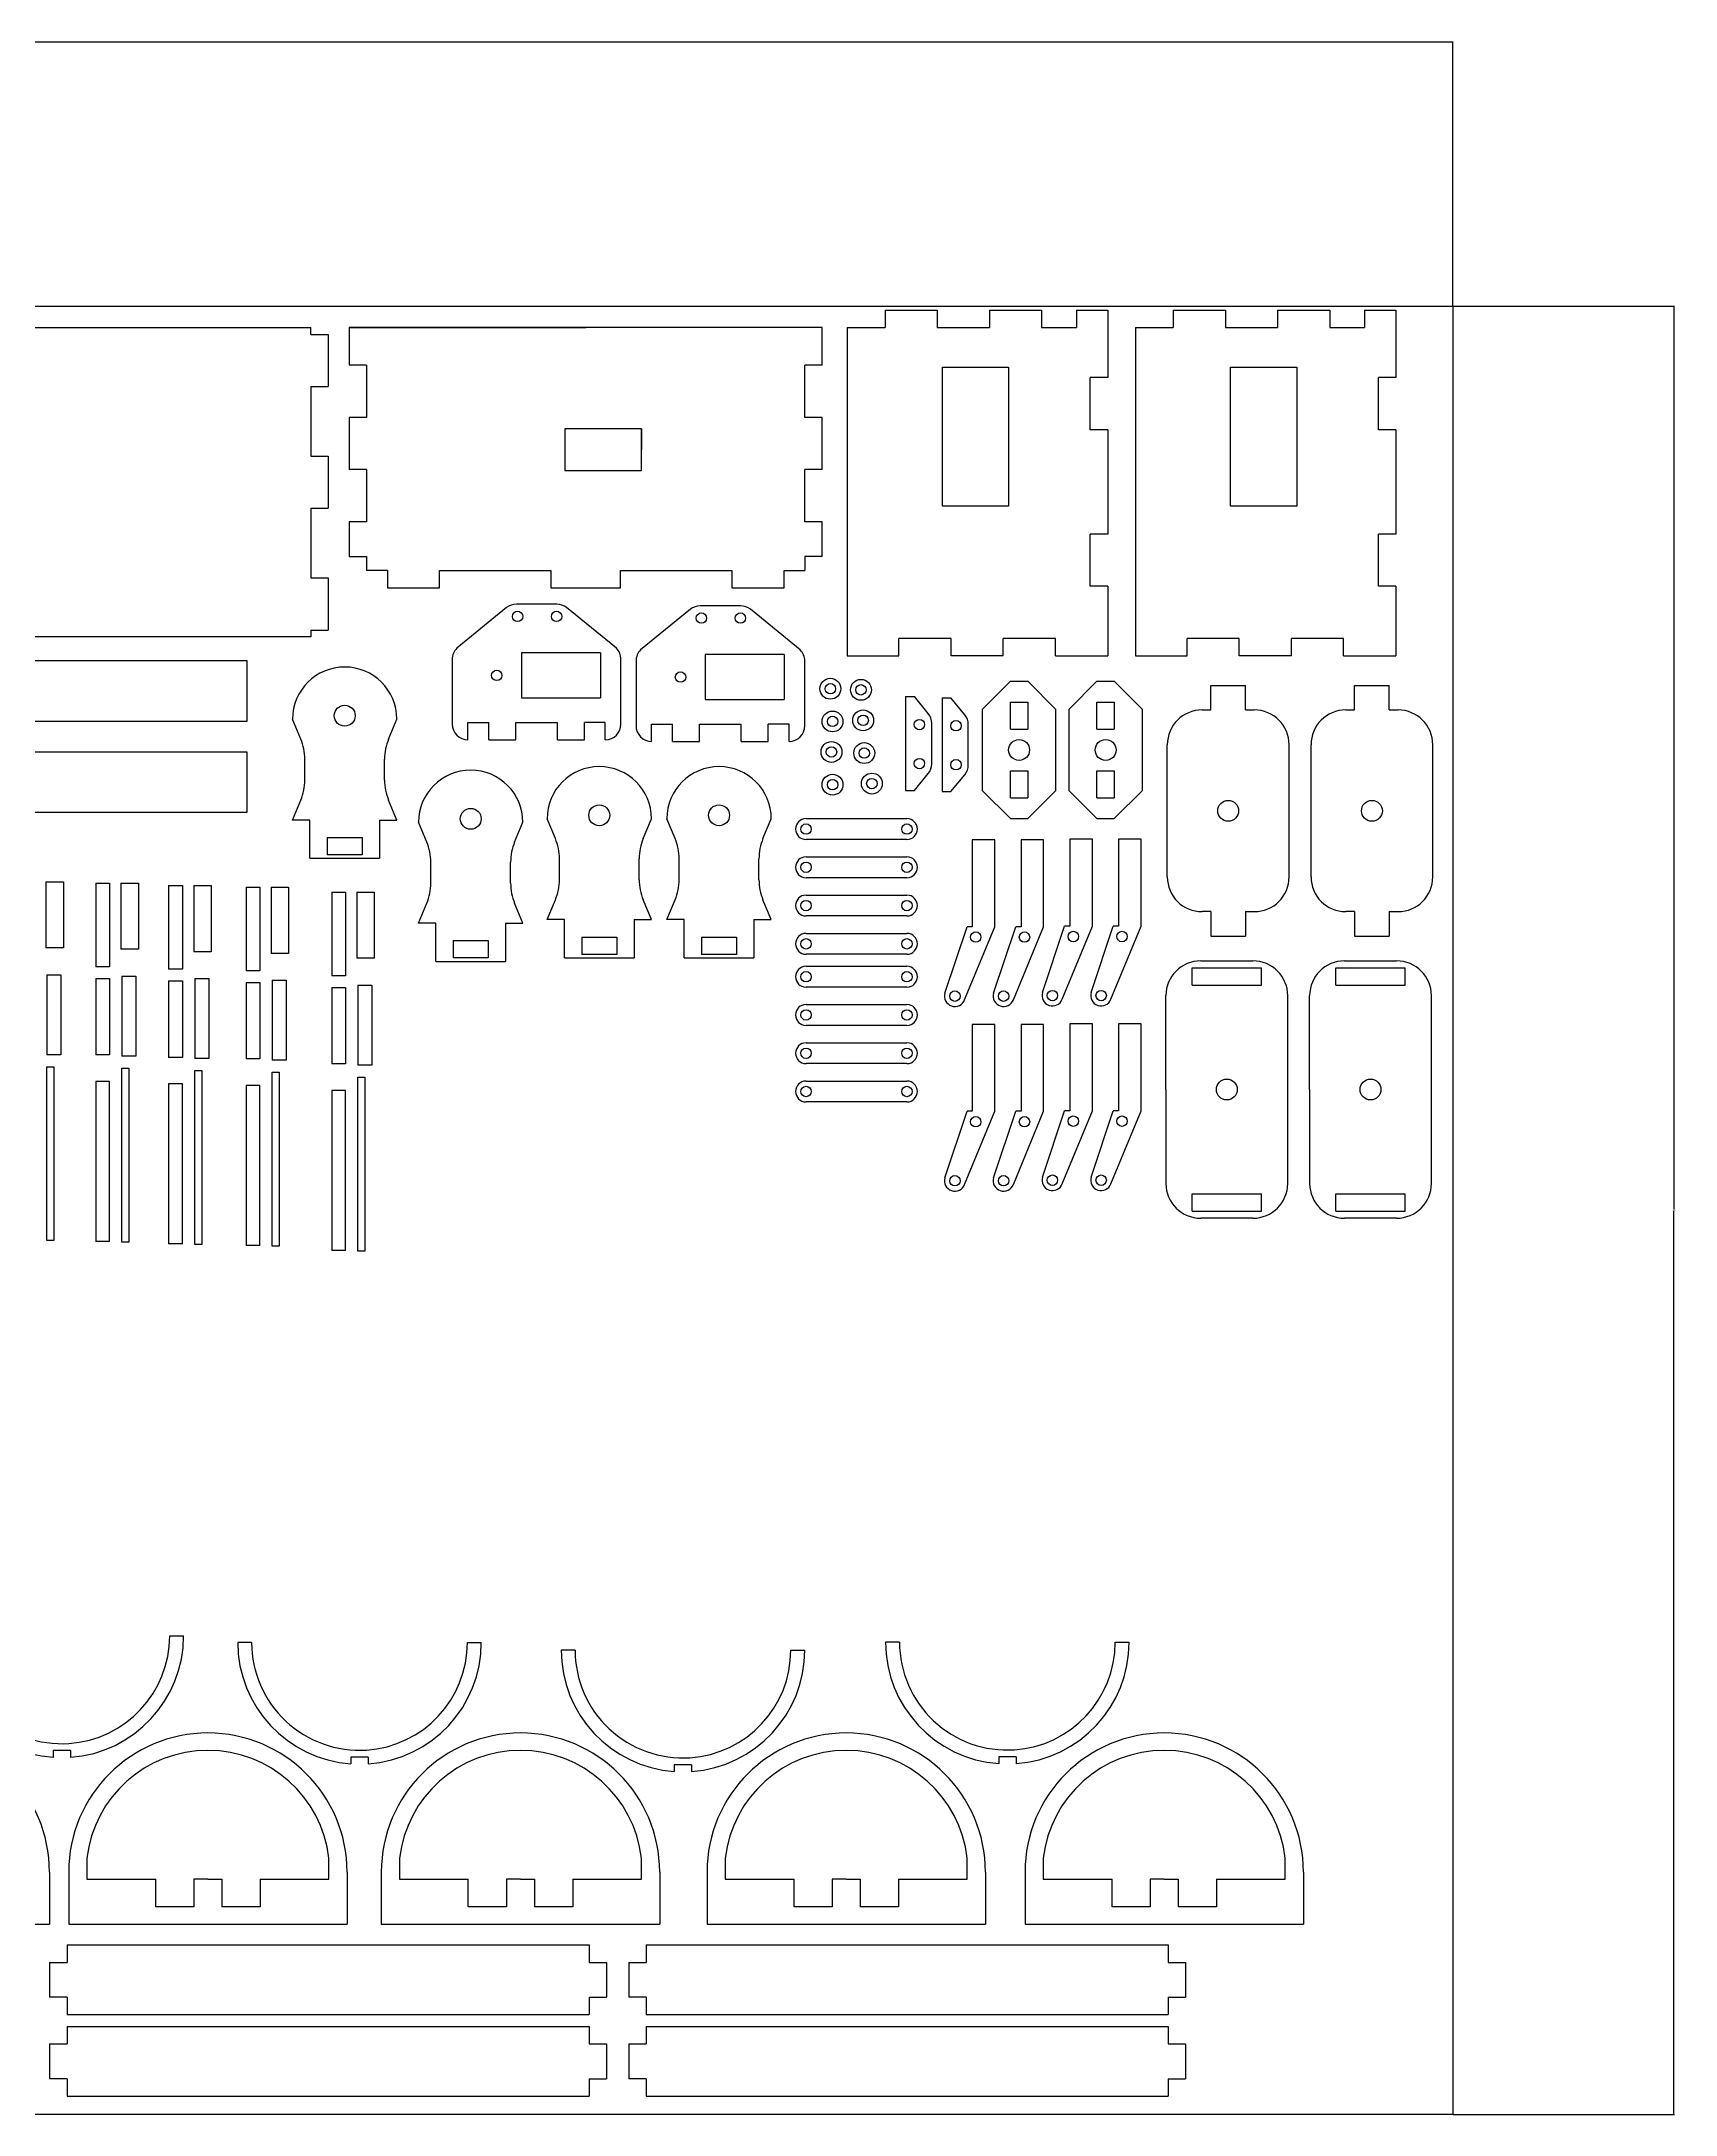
# Model space of a CAD drawing. Header units: inches. Extents: x -302 to 1360, y 174 to 1762.
# Drawn here: x 592 to 1062, y 174 to 770 of the extents above; entities that cross this region are included whole.
import ezdxf

# ---------------------------------------------------------------- set-up
doc = ezdxf.new("R2010")
doc.units = ezdxf.units.IN
doc.header["$MEASUREMENT"] = 0
doc.dimstyles.get("Standard").update_dxf_attribs({"dimtxt": 0.18, "dimasz": 0.18, "dimexe": 0.18, "dimexo": 0.0625, "dimgap": 0.09, "dimtad": 0, "dimtih": 1, "dimtoh": 1, "dimdec": 4, "dimzin": 0, "dimdsep": 46, "dimtxsty": 'Standard', "dimcen": 0.09, "dimadec": 0, "dimazin": 0, "dimtfac": 1, "dimtdec": 4, "dimtofl": 0, "dimtmove": 0, "dimatfit": 3, "dimfxl": 1, "dimtolj": 1, "dimtzin": 0, "dimarcsym": 0})

# ---------------------------------------------------------------- blocks, each defined once
blk = doc.blocks.new('*D11')
at = {"color": 0, "lineweight": -2, "transparency": 16777216}
for p, q in [((-302.08, 693.64), (-302.08, 769.65)), ((-301.9, 769.47), (347.23, 769.47)), ((997.74, 769.47), (348.61, 769.47)), ((997.92, 693.64), (997.92, 769.65))]:
    blk.add_line(p, q, dxfattribs=at)
at = {"color": 0, "transparency": 16777216}
for points in [[(-301.9, 769.5), (-301.9, 769.44), (-302.08, 769.47)], [(997.74, 769.5), (997.74, 769.44), (997.92, 769.47)]]:
    blk.add_solid(points, dxfattribs=at)
at = {"layer": 'Defpoints', "color": 0, "transparency": 16777216}
for p in [(997.92, 769.47), (-302.08, 693.58), (997.92, 693.58)]:
    blk.add_point(p, dxfattribs=at)
at = {"color": 0, "transparency": 16777216, "insert": (347.92, 769.47), "char_height": 0.18, "attachment_point": 5}
blk.add_mtext('\\A1;1300.0000', dxfattribs=at)
blk = doc.blocks.new('*D12')
at = {"color": 0, "lineweight": -2, "transparency": 16777216}
for p, q in [((997.98, 693.58), (1061.56, 693.58)), ((1061.38, 693.4), (1061.38, 433.76)), ((1061.38, 173.76), (1061.38, 433.4)), ((997.98, 173.58), (1061.56, 173.58))]:
    blk.add_line(p, q, dxfattribs=at)
at = {"color": 0, "transparency": 16777216}
for points in [[(1061.35, 693.4), (1061.41, 693.4), (1061.38, 693.58)], [(1061.35, 173.76), (1061.41, 173.76), (1061.38, 173.58)]]:
    blk.add_solid(points, dxfattribs=at)
at = {"layer": 'Defpoints', "color": 0, "transparency": 16777216}
for p in [(997.92, 693.58), (997.92, 173.58), (1061.38, 173.58)]:
    blk.add_point(p, dxfattribs=at)
at = {"color": 0, "transparency": 16777216, "insert": (1061.38, 433.58), "char_height": 0.18, "attachment_point": 5}
blk.add_mtext('\\A1;520.0000', dxfattribs=at)

msp = doc.modelspace()

# ---------------------------------------------------------------- linework, layer by layer
for p, q in [((-302.07981, 693.57608), (997.92019, 693.57608)), ((834.72004, 692.41724), (834.72004, 687.41866)), ((849.72004, 692.41724), (849.72004, 687.41866)), ((864.72004, 692.41724), (864.72004, 687.41866)), ((879.72004, 692.41724), (879.72004, 687.41866)), ((889.72004, 692.41724), (889.72004, 687.41866)), ((917.5198, 692.41724), (917.5198, 687.41866)), ((932.5198, 692.41724), (932.5198, 687.41866)), ((947.5198, 692.41724), (947.5198, 687.41866)), ((962.5198, 692.41724), (962.5198, 687.41866)), ((972.5198, 692.41724), (972.5198, 687.41866)), ((997.92019, 693.57608), (997.92019, 173.57608)), ((519.72638, 687.41866), (669.72638, 687.41866)), ((669.72638, 685.41866), (669.72638, 687.41866)), ((680.70162, 687.41866), (748.70162, 687.41866)), ((669.72638, 685.41866), (674.72638, 685.41866)), ((674.72638, 685.41866), (674.72638, 670.41866)), ((685.70162, 676.56086), (680.70162, 676.56086)), ((816.70162, 676.56086), (811.70162, 676.56086)), ((811.70162, 661.56086), (811.70162, 676.56086)), ((851.22004, 636.01724), (851.22004, 676.01724)), ((851.22004, 676.01724), (870.22004, 676.01724)), ((870.22004, 676.01724), (870.22004, 636.01724)), ((934.0198, 636.01724), (934.0198, 676.01724)), ((934.0198, 676.01724), (953.0198, 676.01724)), ((953.0198, 676.01724), (953.0198, 636.01724)), ((669.72638, 670.41866), (669.72638, 650.41866)), ((669.72638, 670.41866), (674.72638, 670.41866)), ((898.72004, 673.01724), (893.72004, 673.01724)), ((981.5198, 673.01724), (976.5198, 673.01724)), ((685.70162, 661.56086), (680.70162, 661.56086)), ((764.70162, 658.30866), (742.70162, 658.30866)), ((742.70162, 658.30866), (742.70162, 646.30866)), ((764.70162, 646.30866), (764.70162, 658.30866)), ((764.70162, 658.30866), (764.70162, 652.30866)), ((816.70162, 661.56086), (811.70162, 661.56086)), ((898.72004, 658.01724), (893.72004, 658.01724)), ((981.5198, 658.01724), (976.5198, 658.01724)), ((669.72638, 650.41866), (674.72638, 650.41866)), ((674.72638, 650.41866), (674.72638, 635.41866)), ((685.70162, 646.56086), (680.70162, 646.56086)), ((742.70162, 646.30866), (764.70162, 646.30866)), ((816.70162, 646.56086), (811.70162, 646.56086)), ((669.72638, 635.41866), (669.72638, 615.41866)), ((669.72638, 635.41866), (674.72638, 635.41866)), ((870.22004, 636.01724), (851.22004, 636.01724)), ((953.0198, 636.01724), (934.0198, 636.01724)), ((685.70162, 631.56086), (680.70162, 631.56086)), ((816.70162, 631.56086), (811.70162, 631.56086)), ((898.72004, 628.01724), (893.72004, 628.01724)), ((981.5198, 628.01724), (976.5198, 628.01724)), ((680.70162, 621.56086), (685.70162, 621.56086)), ((685.70162, 621.56086), (685.70162, 617.56086)), ((816.70162, 621.56086), (811.70162, 621.56086)), ((811.70162, 621.56086), (811.70162, 621.56086)), ((811.70162, 621.56086), (811.70162, 617.56086)), ((669.72638, 615.41866), (674.72638, 615.41866)), ((674.72638, 615.41866), (674.72638, 600.41866)), ((691.70162, 617.56086), (685.70162, 617.56086)), ((691.70162, 617.56086), (691.70162, 612.56086)), ((706.70162, 612.56086), (706.70162, 617.56086)), ((738.70162, 617.56086), (738.70162, 612.56086)), ((758.70162, 612.56086), (758.70162, 617.56086)), ((790.70162, 617.56086), (790.70162, 612.56086)), ((805.70162, 617.56086), (811.70162, 617.56086)), ((805.70162, 612.56086), (805.70162, 617.56086)), ((691.70162, 612.56086), (706.70162, 612.56086)), ((738.70162, 612.56086), (758.70162, 612.56086)), ((790.70162, 612.56086), (805.70162, 612.56086)), ((898.72004, 613.01724), (893.72004, 613.01724)), ((981.5198, 613.01724), (976.5198, 613.01724)), ((725.94931, 606.85597), (711.64524, 595.18707)), ((740.36058, 607.86905), (728.79385, 607.86905)), ((757.5092, 595.18707), (743.20512, 606.85597)), ((778.77853, 606.38046), (764.47445, 594.71156)), ((793.1898, 607.39354), (781.62307, 607.39354)), ((810.33842, 594.71156), (796.03434, 606.38046)), ((669.72638, 598.41866), (519.72638, 598.41866)), ((669.72638, 600.41866), (669.72638, 598.41866)), ((669.72638, 600.41866), (674.72638, 600.41866)), ((853.72004, 598.01724), (838.72004, 598.01724)), ((838.72004, 593.01724), (838.72004, 598.01724)), ((853.72004, 593.01724), (853.72004, 598.01724)), ((883.72004, 598.01724), (868.72004, 598.01724)), ((868.72004, 593.01724), (868.72004, 598.01724)), ((883.72004, 593.01724), (883.72004, 598.01724)), ((936.5198, 598.01724), (921.5198, 598.01724)), ((921.5198, 593.01724), (921.5198, 598.01724)), ((936.5198, 593.01724), (936.5198, 598.01724)), ((966.5198, 598.01724), (951.5198, 598.01724)), ((951.5198, 593.01724), (951.5198, 598.01724)), ((966.5198, 593.01724), (966.5198, 598.01724)), ((570.30675, 591.6344), (651.30675, 591.6344)), ((651.30675, 591.6344), (651.30675, 574.1344)), ((710.32722, 592.00509), (710.32722, 573.36905)), ((752.92722, 593.81905), (730.22722, 593.81905)), ((730.22722, 593.81905), (730.22722, 580.91905)), ((752.92722, 593.81905), (752.92722, 580.91905)), ((758.82722, 573.36905), (758.82722, 592.00509)), ((763.15644, 591.52958), (763.15644, 572.89354)), ((805.75644, 593.34354), (783.05644, 593.34354)), ((783.05644, 593.34354), (783.05644, 580.44354)), ((805.75644, 593.34354), (805.75644, 580.44354)), ((811.65644, 572.89354), (811.65644, 591.52958)), ((823.86224, 593.01724), (838.72004, 593.01724)), ((868.72004, 593.01724), (853.72004, 593.01724)), ((883.72004, 593.01724), (898.72004, 593.01724)), ((906.662, 593.01724), (921.5198, 593.01724)), ((951.5198, 593.01724), (936.5198, 593.01724)), ((966.5198, 593.01724), (981.5198, 593.01724)), ((679.44463, 589.78875), (679.44463, 589.78875)), ((862.75193, 577.68556), (870.75193, 585.68556)), ((870.75193, 585.68556), (875.75193, 585.68556)), ((883.75193, 577.68556), (875.75193, 585.68556)), ((887.61681, 577.68556), (895.61681, 585.68556)), ((895.61681, 585.68556), (900.61681, 585.68556)), ((908.61681, 577.68556), (900.61681, 585.68556)), ((928.34185, 584.44044), (938.34185, 584.44044)), ((928.34185, 577.44044), (928.34185, 584.44044)), ((938.34185, 577.44044), (938.34185, 584.44044)), ((969.64307, 584.44044), (979.64307, 584.44044)), ((969.64307, 577.44044), (969.64307, 584.44044)), ((979.64307, 577.44044), (979.64307, 584.44044)), ((730.22722, 580.91905), (752.92722, 580.91905)), ((783.05644, 580.44354), (805.75644, 580.44354)), ((840.63947, 581.2724), (840.63947, 554.2724)), ((840.63947, 581.2724), (843.15186, 581.2724)), ((847.12639, 576.4003), (843.15186, 581.2724)), ((851.1483, 580.94934), (851.1483, 553.94934)), ((851.1483, 580.94934), (853.66068, 580.94934)), ((857.63522, 576.07724), (853.66068, 580.94934)), ((870.75193, 571.93556), (870.75193, 579.68556)), ((870.75193, 579.68556), (875.75193, 579.68556)), ((875.75193, 579.68556), (875.75193, 571.93556)), ((895.61681, 571.93556), (895.61681, 579.68556)), ((895.61681, 579.68556), (900.61681, 579.68556)), ((900.61681, 579.68556), (900.61681, 571.93556)), ((651.30675, 574.1344), (570.30675, 574.1344)), ((666.82894, 569.07259), (664.44463, 574.78875)), ((692.06031, 569.07259), (694.44463, 574.78875)), ((714.82722, 573.86905), (720.82722, 573.86905)), ((714.82722, 568.86905), (714.82722, 573.86905)), ((720.82722, 568.86905), (720.82722, 573.86905)), ((728.57722, 573.86905), (740.57722, 573.86905)), ((728.57722, 568.86905), (728.57722, 573.86905)), ((740.57722, 568.86905), (740.57722, 573.86905)), ((754.32722, 573.86905), (748.32722, 573.86905)), ((748.32722, 568.86905), (748.32722, 573.86905)), ((754.32722, 568.86905), (754.32722, 573.86905)), ((767.65644, 573.39354), (773.65644, 573.39354)), ((767.65644, 568.39354), (767.65644, 573.39354)), ((773.65644, 568.39354), (773.65644, 573.39354)), ((781.40644, 573.39354), (793.40644, 573.39354)), ((781.40644, 568.39354), (781.40644, 573.39354)), ((793.40644, 568.39354), (793.40644, 573.39354)), ((807.15644, 573.39354), (801.15644, 573.39354)), ((801.15644, 568.39354), (801.15644, 573.39354)), ((807.15644, 568.39354), (807.15644, 573.39354)), ((848.13947, 561.98903), (848.13947, 573.55576)), ((858.6483, 561.66597), (858.6483, 573.2327)), ((862.75193, 554.18556), (862.75193, 577.68556)), ((883.75193, 577.68556), (883.75193, 554.18556)), ((887.61681, 554.18556), (887.61681, 577.68556)), ((908.61681, 577.68556), (908.61681, 554.18556)), ((925.84185, 577.44044), (928.34185, 577.44044)), ((938.34185, 577.44044), (940.84185, 577.44044)), ((967.14307, 577.44044), (969.64307, 577.44044)), ((979.64307, 577.44044), (982.14307, 577.44044)), ((720.82722, 568.86905), (728.57722, 568.86905)), ((740.57722, 568.86905), (748.32722, 568.86905)), ((773.65644, 568.39354), (781.40644, 568.39354)), ((793.40644, 568.39354), (801.15644, 568.39354)), ((870.75193, 571.93556), (875.75193, 571.93556)), ((895.61681, 571.93556), (900.61681, 571.93556)), ((915.84185, 548.44044), (915.84185, 567.44044)), ((950.84185, 548.44044), (950.84185, 567.44044)), ((957.14307, 548.44044), (957.14307, 567.44044)), ((992.14307, 548.44044), (992.14307, 567.44044)), ((570.30675, 565.43449), (651.30675, 565.43449)), ((651.30675, 565.43449), (651.30675, 547.93449)), ((667.985, 557.28136), (667.985, 563.29804)), ((690.90425, 557.28136), (690.90425, 563.29804)), ((752.60194, 561.14688), (752.60194, 561.14688)), ((787.03107, 561.14688), (787.03107, 561.14688)), ((715.66112, 560.14688), (715.66112, 560.14688)), ((843.15186, 554.2724), (847.12639, 559.1445)), ((853.66068, 553.94934), (857.63522, 558.82144)), ((870.75193, 552.18556), (870.75193, 559.93556)), ((870.75193, 559.93556), (875.75193, 559.93556)), ((875.75193, 559.93556), (875.75193, 552.18556)), ((895.61681, 552.18556), (895.61681, 559.93556)), ((895.61681, 559.93556), (900.61681, 559.93556)), ((900.61681, 559.93556), (900.61681, 552.18556)), ((664.44463, 545.78875), (666.82962, 551.50844)), ((694.44463, 545.78875), (692.05964, 551.50844)), ((840.63947, 554.2724), (843.15186, 554.2724)), ((851.1483, 553.94934), (853.66068, 553.94934)), ((862.75193, 554.18556), (870.75193, 546.18556)), ((870.75193, 552.18556), (875.75193, 552.18556)), ((875.75193, 546.18556), (883.75193, 554.18556)), ((887.61681, 554.18556), (895.61681, 546.18556)), ((895.61681, 552.18556), (900.61681, 552.18556)), ((900.61681, 546.18556), (908.61681, 554.18556)), ((915.84185, 529.44044), (915.84185, 548.44044)), ((950.84185, 529.44044), (950.84185, 548.44044)), ((957.14307, 529.44044), (957.14307, 548.44044)), ((992.14307, 529.44044), (992.14307, 548.44044)), ((651.30675, 547.93449), (570.30675, 547.93449)), ((669.44463, 545.78875), (664.44463, 545.78875)), ((669.44463, 534.78875), (669.44463, 545.78875)), ((689.44463, 545.78875), (689.44463, 534.78875)), ((689.44463, 545.78875), (694.44463, 545.78875)), ((703.04543, 539.43071), (700.66112, 545.14688)), ((728.2768, 539.43071), (730.66112, 545.14688)), ((739.98625, 540.43071), (737.60194, 546.14688)), ((765.21763, 540.43071), (767.60194, 546.14688)), ((774.41538, 540.43071), (772.03107, 546.14688)), ((799.64675, 540.43071), (802.03107, 546.14688)), ((812.01757, 546.19452), (841.01757, 546.19452)), ((870.75193, 546.18556), (875.75193, 546.18556)), ((895.61681, 546.18556), (900.61681, 546.18556)), ((674.43983, 540.78875), (684.44463, 540.78875)), ((674.43983, 540.78875), (674.43983, 535.78875)), ((684.44463, 540.78875), (684.44463, 535.78875)), ((841.01757, 540.19452), (812.01757, 540.19452)), ((866.30034, 540.12706), (859.80034, 540.12706)), ((859.80034, 540.12706), (859.80034, 515.12706)), ((866.30034, 515.12706), (866.30034, 540.12706)), ((880.30034, 540.12706), (873.80034, 540.12706)), ((873.80034, 540.12706), (873.80034, 515.12706)), ((880.30034, 515.12706), (880.30034, 540.12706)), ((894.33044, 540.28817), (887.83044, 540.28817)), ((887.83044, 540.28817), (887.83044, 515.28817)), ((894.33044, 515.28817), (894.33044, 540.28817)), ((908.33044, 540.28817), (901.83044, 540.28817)), ((901.83044, 540.28817), (901.83044, 515.28817)), ((908.33044, 515.28817), (908.33044, 540.28817)), ((669.44463, 534.78875), (689.44463, 534.78875)), ((684.44463, 535.78875), (674.43983, 535.78875)), ((704.20149, 527.63949), (704.20149, 533.65616)), ((727.12074, 527.63949), (727.12074, 533.65616)), ((741.14232, 528.63949), (741.14232, 534.65616)), ((764.06156, 528.63949), (764.06156, 534.65616)), ((775.57144, 528.63949), (775.57144, 534.65616)), ((798.49069, 528.63949), (798.49069, 534.65616)), ((812.01757, 535.19452), (841.01757, 535.19452)), ((593.58582, 528.03969), (593.58582, 509.03969)), ((593.58582, 528.03969), (598.58582, 528.03969)), ((598.58582, 528.03969), (598.58582, 509.03969)), ((607.88938, 527.61741), (611.88938, 527.61741)), ((607.88938, 527.61741), (607.88938, 503.61741)), ((611.88938, 527.61741), (611.88938, 503.61741)), ((615.14112, 527.61741), (615.14112, 508.61741)), ((615.14112, 527.61741), (620.14112, 527.61741)), ((620.14112, 527.61741), (620.14112, 508.61741)), ((628.83607, 526.92489), (632.83607, 526.92489)), ((628.83607, 526.92489), (628.83607, 502.92489)), ((632.83607, 526.92489), (632.83607, 502.92489)), ((636.08781, 526.92489), (636.08781, 507.92489)), ((636.08781, 526.92489), (641.08781, 526.92489)), ((641.08781, 526.92489), (641.08781, 507.92489)), ((651.08453, 526.45194), (655.08453, 526.45194)), ((651.08453, 526.45194), (651.08453, 502.45194)), ((655.08453, 526.45194), (655.08453, 502.45194)), ((658.33627, 526.45194), (658.33627, 507.45194)), ((658.33627, 526.45194), (663.33627, 526.45194)), ((663.33627, 526.45194), (663.33627, 507.45194)), ((675.69984, 525.03309), (679.69984, 525.03309)), ((675.69984, 525.03309), (675.69984, 501.03309)), ((679.69984, 525.03309), (679.69984, 501.03309)), ((682.95159, 525.03309), (682.95159, 506.03309)), ((682.95159, 525.03309), (687.95159, 525.03309)), ((687.95159, 525.03309), (687.95159, 506.03309)), ((841.01757, 529.19452), (812.01757, 529.19452)), ((700.66112, 516.14688), (703.04611, 521.86656)), ((730.66112, 516.14688), (728.27612, 521.86656)), ((737.60194, 517.14688), (739.98693, 522.86656)), ((767.60194, 517.14688), (765.21695, 522.86656)), ((772.03107, 517.14688), (774.41606, 522.86656)), ((802.03107, 517.14688), (799.64608, 522.86656)), ((812.01757, 524.19452), (841.01757, 524.19452)), ((928.34185, 519.44044), (925.84185, 519.44044)), ((928.34185, 519.44044), (928.34185, 512.44044)), ((938.34185, 519.44044), (940.84185, 519.44044)), ((938.34185, 519.44044), (938.34185, 512.44044)), ((969.64307, 519.44044), (967.14307, 519.44044)), ((969.64307, 519.44044), (969.64307, 512.44044)), ((979.64307, 519.44044), (982.14307, 519.44044)), ((979.64307, 519.44044), (979.64307, 512.44044)), ((705.66112, 516.14688), (700.66112, 516.14688)), ((705.66112, 505.14688), (705.66112, 516.14688)), ((725.66112, 516.14688), (725.66112, 505.14688)), ((725.66112, 516.14688), (730.66112, 516.14688)), ((742.60194, 517.14688), (737.60194, 517.14688)), ((742.60194, 506.14688), (742.60194, 517.14688)), ((762.60194, 517.14688), (762.60194, 506.14688)), ((762.60194, 517.14688), (767.60194, 517.14688)), ((777.03107, 517.14688), (772.03107, 517.14688)), ((777.03107, 506.14688), (777.03107, 517.14688)), ((797.03107, 517.14688), (797.03107, 506.14688)), ((797.03107, 517.14688), (802.03107, 517.14688)), ((841.01757, 518.19452), (812.01757, 518.19452)), ((812.01757, 513.19452), (841.01757, 513.19452)), ((851.93183, 496.03548), (858.30034, 515.12706)), ((857.60669, 494.09667), (866.30034, 515.12706)), ((859.80034, 515.12706), (858.30034, 515.12706)), ((865.93183, 496.03548), (872.30034, 515.12706)), ((871.60669, 494.09667), (880.30034, 515.12706)), ((873.80034, 515.12706), (872.30034, 515.12706)), ((879.96193, 496.1966), (886.33044, 515.28817)), ((885.63678, 494.25778), (894.33044, 515.28817)), ((887.83044, 515.28817), (886.33044, 515.28817)), ((893.96193, 496.1966), (900.33044, 515.28817)), ((899.63678, 494.25778), (908.33044, 515.28817)), ((901.83044, 515.28817), (900.33044, 515.28817)), ((598.58582, 509.03969), (593.58582, 509.03969)), ((620.14112, 508.61741), (615.14112, 508.61741)), ((641.08781, 507.92489), (636.08781, 507.92489)), ((663.33627, 507.45194), (658.33627, 507.45194)), ((710.65632, 511.14688), (720.66112, 511.14688)), ((710.65632, 511.14688), (710.65632, 506.14688)), ((720.66112, 511.14688), (720.66112, 506.14688)), ((747.59714, 512.14688), (757.60194, 512.14688)), ((747.59714, 512.14688), (747.59714, 507.14688)), ((757.60194, 507.14688), (747.59714, 507.14688)), ((757.60194, 512.14688), (757.60194, 507.14688)), ((782.02627, 512.14688), (792.03107, 512.14688)), ((782.02627, 512.14688), (782.02627, 507.14688)), ((792.03107, 507.14688), (782.02627, 507.14688)), ((792.03107, 512.14688), (792.03107, 507.14688)), ((841.01757, 507.19452), (812.01757, 507.19452)), ((928.34185, 512.44044), (938.34185, 512.44044)), ((969.64307, 512.44044), (979.64307, 512.44044)), ((593.86285, 501.31215), (597.86285, 501.31215)), ((593.86285, 501.31215), (593.86285, 478.31215)), ((597.86285, 501.31215), (597.86285, 478.31215)), ((611.88938, 503.61741), (607.88938, 503.61741)), ((615.41815, 500.88988), (619.41815, 500.88988)), ((615.41815, 500.88988), (615.41815, 477.88988)), ((619.41815, 500.88988), (619.41815, 477.88988)), ((632.83607, 502.92489), (628.83607, 502.92489)), ((655.08453, 502.45194), (651.08453, 502.45194)), ((679.69984, 501.03309), (675.69984, 501.03309)), ((687.95159, 506.03309), (682.95159, 506.03309)), ((705.66112, 505.14688), (725.66112, 505.14688)), ((720.66112, 506.14688), (710.65632, 506.14688)), ((742.60194, 506.14688), (762.60194, 506.14688)), ((777.03107, 506.14688), (797.03107, 506.14688)), ((812.01757, 503.73726), (841.01757, 503.73726)), ((922.94536, 503.29531, -0.01751), (942.94536, 503.29531, -0.01751)), ((922.94536, 498.29531, -0.01751), (922.94536, 503.29531, -0.01751)), ((925.44536, 505.29531, -0.01751), (940.44536, 505.29531, -0.01751)), ((942.94536, 498.29531, -0.01751), (942.94536, 503.29531, -0.01751)), ((964.24658, 503.29531, -0.01751), (984.24658, 503.29531, -0.01751)), ((964.24658, 498.29531, -0.01751), (964.24658, 503.29531, -0.01751)), ((966.74658, 505.29531, -0.01751), (981.74658, 505.29531, -0.01751)), ((984.24658, 498.29531, -0.01751), (984.24658, 503.29531, -0.01751)), ((607.88938, 500.24664), (611.88938, 500.24664)), ((607.88938, 500.24664), (607.88938, 478.24664)), ((611.88938, 500.24664), (611.88938, 478.24664)), ((628.83607, 499.55412), (632.83607, 499.55412)), ((628.83607, 499.55412), (628.83607, 477.55412)), ((632.83607, 499.55412), (632.83607, 477.55412)), ((636.36484, 500.19735), (640.36484, 500.19735)), ((636.36484, 500.19735), (636.36484, 477.19735)), ((640.36484, 500.19735), (640.36484, 477.19735)), ((651.08453, 499.08117), (655.08453, 499.08117)), ((651.08453, 499.08117), (651.08453, 477.08117)), ((655.08453, 499.08117), (655.08453, 477.08117)), ((658.6133, 499.7244), (662.6133, 499.7244)), ((658.6133, 499.7244), (658.6133, 476.7244)), ((662.6133, 499.7244), (662.6133, 476.7244)), ((675.69984, 497.66233), (679.69984, 497.66233)), ((675.69984, 497.66233), (675.69984, 475.66233)), ((679.69984, 497.66233), (679.69984, 475.66233)), ((683.22862, 498.30556), (687.22862, 498.30556)), ((683.22862, 498.30556), (683.22862, 475.30556)), ((687.22862, 498.30556), (687.22862, 475.30556)), ((841.01757, 497.73726), (812.01757, 497.73726)), ((915.44536, 468.29531, -0.01751), (915.44536, 495.29531, -0.01751)), ((922.94536, 498.29531, -0.01751), (942.94536, 498.29531, -0.01751)), ((950.44536, 468.29531, -0.01751), (950.44536, 495.29531, -0.01751)), ((956.74658, 468.29531, -0.01751), (956.74658, 495.29531, -0.01751)), ((964.24658, 498.29531, -0.01751), (984.24658, 498.29531, -0.01751)), ((991.74658, 468.29531, -0.01751), (991.74658, 495.29531, -0.01751)), ((812.01757, 492.73726), (841.01757, 492.73726)), ((841.01757, 486.73726), (812.01757, 486.73726)), ((866.30034, 487.03691), (859.80034, 487.03691)), ((859.80034, 487.03691), (859.80034, 462.03691)), ((866.30034, 462.03691), (866.30034, 487.03691)), ((880.30034, 487.03691), (873.80034, 487.03691)), ((873.80034, 487.03691), (873.80034, 462.03691)), ((880.30034, 462.03691), (880.30034, 487.03691)), ((894.33044, 487.19803), (887.83044, 487.19803)), ((887.83044, 487.19803), (887.83044, 462.19803)), ((894.33044, 462.19803), (894.33044, 487.19803)), ((908.33044, 487.19803), (901.83044, 487.19803)), ((901.83044, 487.19803), (901.83044, 462.19803)), ((908.33044, 462.19803), (908.33044, 487.19803)), ((597.86285, 478.31215), (593.86285, 478.31215)), ((611.88938, 478.24664), (607.88938, 478.24664)), ((619.41815, 477.88988), (615.41815, 477.88988)), ((632.83607, 477.55412), (628.83607, 477.55412)), ((640.36484, 477.19735), (636.36484, 477.19735)), ((655.08453, 477.08117), (651.08453, 477.08117)), ((812.01757, 481.73726), (841.01757, 481.73726)), ((593.86285, 424.84364), (593.86285, 474.84364)), ((593.86285, 474.84364), (595.86285, 474.84364)), ((595.86285, 474.84364), (595.86285, 424.84364)), ((615.41815, 424.42136), (615.41815, 474.42136)), ((615.41815, 474.42136), (617.41815, 474.42136)), ((617.41815, 474.42136), (617.41815, 424.42136)), ((636.36484, 423.72884), (636.36484, 473.72884)), ((636.36484, 473.72884), (638.36484, 473.72884)), ((638.36484, 473.72884), (638.36484, 423.72884)), ((662.6133, 476.7244), (658.6133, 476.7244)), ((658.6133, 423.25589), (658.6133, 473.25589)), ((658.6133, 473.25589), (660.6133, 473.25589)), ((660.6133, 473.25589), (660.6133, 423.25589)), ((679.69984, 475.66233), (675.69984, 475.66233)), ((687.22862, 475.30556), (683.22862, 475.30556)), ((683.22862, 421.83705), (683.22862, 471.83705)), ((683.22862, 471.83705), (685.22862, 471.83705)), ((685.22862, 471.83705), (685.22862, 421.83705)), ((841.01757, 475.73726), (812.01757, 475.73726)), ((607.88938, 470.58434), (607.88938, 424.58434)), ((611.88938, 470.58434), (607.88938, 470.58434)), ((611.88938, 424.58434), (611.88938, 470.58434)), ((628.83607, 469.89182), (628.83607, 423.89182)), ((632.83607, 469.89182), (628.83607, 469.89182)), ((632.83607, 423.89182), (632.83607, 469.89182)), ((651.08453, 469.41887), (651.08453, 423.41887)), ((655.08453, 469.41887), (651.08453, 469.41887)), ((655.08453, 423.41887), (655.08453, 469.41887)), ((675.69984, 468.00003), (675.69984, 422.00003)), ((679.69984, 468.00003), (675.69984, 468.00003)), ((679.69984, 422.00003), (679.69984, 468.00003)), ((812.01757, 470.73726), (841.01757, 470.73726)), ((915.44536, 468.29531, -0.01751), (915.44536, 441.29531, -0.01751)), ((950.44536, 441.29531, -0.01751), (950.44536, 468.29531, -0.01751)), ((956.74658, 468.29531, -0.01751), (956.74658, 441.29531, -0.01751)), ((991.74658, 441.29531, -0.01751), (991.74658, 468.29531, -0.01751)), ((841.01757, 464.73726), (812.01757, 464.73726)), ((851.93183, 442.94534), (858.30034, 462.03691)), ((857.60669, 441.00652), (866.30034, 462.03691)), ((859.80034, 462.03691), (858.30034, 462.03691)), ((865.93183, 442.94534), (872.30034, 462.03691)), ((871.60669, 441.00652), (880.30034, 462.03691)), ((873.80034, 462.03691), (872.30034, 462.03691)), ((879.96193, 443.10645), (886.33044, 462.19803)), ((885.63678, 441.16764), (894.33044, 462.19803)), ((887.83044, 462.19803), (886.33044, 462.19803)), ((893.96193, 443.10645), (900.33044, 462.19803)), ((899.63678, 441.16764), (908.33044, 462.19803)), ((901.83044, 462.19803), (900.33044, 462.19803)), ((922.94536, 438.29531, -0.01751), (942.94536, 438.29531, -0.01751)), ((922.94536, 433.29531, -0.01751), (922.94536, 438.29531, -0.01751)), ((942.94536, 433.29531, -0.01751), (942.94536, 438.29531, -0.01751)), ((964.24658, 438.29531, -0.01751), (984.24658, 438.29531, -0.01751)), ((964.24658, 433.29531, -0.01751), (964.24658, 438.29531, -0.01751)), ((984.24658, 433.29531, -0.01751), (984.24658, 438.29531, -0.01751)), ((922.94536, 433.29531, -0.01751), (942.94536, 433.29531, -0.01751)), ((940.44536, 431.29531, -0.01751), (925.44536, 431.29531, -0.01751)), ((964.24658, 433.29531, -0.01751), (984.24658, 433.29531, -0.01751)), ((981.74658, 431.29531, -0.01751), (966.74658, 431.29531, -0.01751)), ((595.86285, 424.84364), (593.86285, 424.84364)), ((611.88938, 424.58434), (607.88938, 424.58434)), ((617.41815, 424.42136), (615.41815, 424.42136)), ((632.83607, 423.89182), (628.83607, 423.89182)), ((638.36484, 423.72884), (636.36484, 423.72884)), ((655.08453, 423.41887), (651.08453, 423.41887)), ((660.6133, 423.25589), (658.6133, 423.25589)), ((679.69984, 422.00003), (675.69984, 422.00003)), ((685.22862, 421.83705), (683.22862, 421.83705)), ((629.14915, 311.20947), (633.14915, 311.20947)), ((652.70176, 309.3198), (648.70176, 309.3198)), ((714.70176, 309.3198), (718.70176, 309.3198)), ((745.64599, 307.10883), (741.64599, 307.10883)), ((807.64599, 307.10883), (811.64599, 307.10883)), ((838.88527, 309.3935), (834.88527, 309.3935)), ((900.88527, 309.3935), (904.88527, 309.3935)), ((600.64915, 278.26666), (595.64915, 278.26666)), ((595.64915, 278.26666), (595.64915, 276.26666)), ((600.64915, 278.26666), (600.64915, 276.26666)), ((686.20176, 276.37699), (681.20176, 276.37699)), ((681.20176, 276.37699), (681.20176, 274.37699)), ((686.20176, 276.37699), (686.20176, 274.37699)), ((872.38527, 276.45069), (867.38527, 276.45069)), ((867.38527, 276.45069), (867.38527, 274.45069)), ((872.38527, 276.45069), (872.38527, 274.45069)), ((779.14599, 274.16602), (774.14599, 274.16602)), ((774.14599, 274.16602), (774.14599, 272.16602)), ((779.14599, 274.16602), (779.14599, 272.16602)), ((605.34911, 247.28859), (605.34911, 241.28859)), ((674.89046, 241.28859), (674.89046, 247.28859)), ((695.1926, 247.28859), (695.1926, 241.28859)), ((764.73395, 241.28859), (764.73395, 247.28859)), ((788.79507, 247.28859), (788.79507, 241.28859)), ((858.33642, 241.28859), (858.33642, 247.28859)), ((880.18262, 247.28859), (880.18262, 241.28859)), ((949.72397, 241.28859), (949.72397, 247.28859)), ((594.59507, 243.28859), (594.59507, 228.28859)), ((600.11978, 243.28859), (600.11978, 228.28859)), ((605.34911, 241.28859), (625.11978, 241.28859)), ((625.11978, 233.28859), (625.11978, 241.28859)), ((640.11978, 241.28859), (636.11978, 241.28859)), ((636.11978, 241.28859), (636.11978, 233.28859)), ((640.11978, 241.28859), (644.11978, 241.28859)), ((644.11978, 241.28859), (644.11978, 233.28859)), ((655.11978, 241.28859), (674.89046, 241.28859)), ((655.11978, 241.28859), (655.11978, 233.28859)), ((680.11978, 243.28859), (680.11978, 228.28859)), ((689.96328, 243.28859), (689.96328, 228.28859)), ((695.1926, 241.28859), (714.96328, 241.28859)), ((714.96328, 233.28859), (714.96328, 241.28859)), ((729.96328, 241.28859), (725.96328, 241.28859)), ((725.96328, 241.28859), (725.96328, 233.28859)), ((729.96328, 241.28859), (733.96328, 241.28859)), ((733.96328, 241.28859), (733.96328, 233.28859)), ((744.96328, 241.28859), (764.73395, 241.28859)), ((744.96328, 241.28859), (744.96328, 233.28859)), ((769.96328, 243.28859), (769.96328, 228.28859)), ((783.56575, 243.28859), (783.56575, 228.28859)), ((788.79507, 241.28859), (808.56575, 241.28859)), ((808.56575, 233.28859), (808.56575, 241.28859)), ((823.56575, 241.28859), (819.56575, 241.28859)), ((819.56575, 241.28859), (819.56575, 233.28859)), ((823.56575, 241.28859), (827.56575, 241.28859)), ((827.56575, 241.28859), (827.56575, 233.28859)), ((838.56575, 241.28859), (858.33642, 241.28859)), ((838.56575, 241.28859), (838.56575, 233.28859)), ((863.56575, 243.28859), (863.56575, 228.28859)), ((874.95329, 243.28859), (874.95329, 228.28859)), ((880.18262, 241.28859), (899.95329, 241.28859)), ((899.95329, 233.28859), (899.95329, 241.28859)), ((914.95329, 241.28859), (910.95329, 241.28859)), ((910.95329, 241.28859), (910.95329, 233.28859)), ((914.95329, 241.28859), (918.95329, 241.28859)), ((918.95329, 241.28859), (918.95329, 233.28859)), ((929.95329, 241.28859), (949.72397, 241.28859)), ((929.95329, 241.28859), (929.95329, 233.28859)), ((954.95329, 243.28859), (954.95329, 228.28859)), ((636.11978, 233.28859), (625.11978, 233.28859)), ((655.11978, 233.28859), (644.11978, 233.28859)), ((725.96328, 233.28859), (714.96328, 233.28859)), ((744.96328, 233.28859), (733.96328, 233.28859)), ((819.56575, 233.28859), (808.56575, 233.28859)), ((838.56575, 233.28859), (827.56575, 233.28859)), ((910.95329, 233.28859), (899.95329, 233.28859)), ((929.95329, 233.28859), (918.95329, 233.28859)), ((514.59507, 228.28859), (594.59507, 228.28859)), ((600.11978, 228.28859), (680.11978, 228.28859)), ((689.96328, 228.28859), (769.96328, 228.28859)), ((783.56575, 228.28859), (863.56575, 228.28859)), ((874.95329, 228.28859), (954.95329, 228.28859)), ((599.65004, 222.33384), (749.65004, 222.33384)), ((599.65004, 222.33384), (599.65004, 217.33384)), ((749.65004, 222.33384), (749.65004, 217.33384)), ((766.07629, 222.33384), (916.07629, 222.33384)), ((766.07629, 222.33384), (766.07629, 217.33384)), ((916.07629, 222.33384), (916.07629, 217.33384)), ((594.65004, 217.33384), (594.65004, 207.33384)), ((594.65004, 217.33384), (599.65004, 217.33384)), ((749.65004, 217.33384), (754.65004, 217.33384)), ((754.65004, 217.33384), (754.65004, 207.33384)), ((761.07629, 217.33384), (761.07629, 207.33384)), ((761.07629, 217.33384), (766.07629, 217.33384)), ((916.07629, 217.33384), (921.07629, 217.33384)), ((921.07629, 217.33384), (921.07629, 207.33384)), ((599.65004, 207.33384), (594.65004, 207.33384)), ((599.65004, 207.33384), (599.65004, 202.33384)), ((749.65004, 207.33384), (749.65004, 202.33384)), ((749.65004, 207.33384), (754.65004, 207.33384)), ((766.07629, 207.33384), (761.07629, 207.33384)), ((766.07629, 207.33384), (766.07629, 202.33384)), ((916.07629, 207.33384), (916.07629, 202.33384)), ((916.07629, 207.33384), (921.07629, 207.33384)), ((599.65004, 202.33384), (749.65004, 202.33384)), ((599.65004, 198.86788), (749.65004, 198.86788)), ((599.65004, 198.86788), (599.65004, 193.86788)), ((749.65004, 198.86788), (749.65004, 193.86788)), ((766.07629, 202.33384), (916.07629, 202.33384)), ((766.07629, 198.86788), (916.07629, 198.86788)), ((766.07629, 198.86788), (766.07629, 193.86788)), ((916.07629, 198.86788), (916.07629, 193.86788)), ((594.65004, 193.86788), (594.65004, 183.86788)), ((594.65004, 193.86788), (599.65004, 193.86788)), ((749.65004, 193.86788), (754.65004, 193.86788)), ((754.65004, 193.86788), (754.65004, 183.86788)), ((761.07629, 193.86788), (761.07629, 183.86788)), ((761.07629, 193.86788), (766.07629, 193.86788)), ((916.07629, 193.86788), (921.07629, 193.86788)), ((921.07629, 193.86788), (921.07629, 183.86788)), ((599.65004, 183.86788), (594.65004, 183.86788)), ((599.65004, 183.86788), (599.65004, 178.86788)), ((599.65004, 178.86788), (749.65004, 178.86788)), ((749.65004, 183.86788), (749.65004, 178.86788)), ((749.65004, 183.86788), (754.65004, 183.86788)), ((766.07629, 183.86788), (761.07629, 183.86788)), ((766.07629, 183.86788), (766.07629, 178.86788)), ((766.07629, 178.86788), (916.07629, 178.86788)), ((916.07629, 183.86788), (916.07629, 178.86788)), ((916.07629, 183.86788), (921.07629, 183.86788)), ((997.92019, 173.57608), (-302.07981, 173.57608))]:
    msp.add_line(p, q)
at = {"extrusion": (0, 0, -1)}
for p, q in [((834.72004, 692.41724), (849.72004, 692.41724)), ((864.72004, 692.41724), (879.72004, 692.41724)), ((889.72004, 692.41724), (898.72004, 692.41724)), ((917.5198, 692.41724), (932.5198, 692.41724)), ((947.5198, 692.41724), (962.5198, 692.41724)), ((972.5198, 692.41724), (981.5198, 692.41724)), ((823.86224, 687.41866), (823.86224, 593.01724)), ((823.86224, 687.41866), (834.72004, 687.41866)), ((849.72004, 687.41866), (864.72004, 687.41866)), ((879.72004, 687.41866), (889.72004, 687.41866)), ((906.662, 687.41866), (906.662, 593.01724)), ((906.662, 687.41866), (917.5198, 687.41866)), ((932.5198, 687.41866), (947.5198, 687.41866)), ((962.5198, 687.41866), (972.5198, 687.41866)), ((851.22004, 636.01724), (851.22004, 676.01724)), ((870.22004, 676.01724), (870.22004, 636.01724)), ((934.0198, 636.01724), (934.0198, 676.01724)), ((953.0198, 676.01724), (953.0198, 636.01724)), ((898.72004, 658.01724), (898.72004, 628.01724)), ((981.5198, 658.01724), (981.5198, 628.01724)), ((870.22004, 636.01724), (851.22004, 636.01724)), ((953.0198, 636.01724), (934.0198, 636.01724)), ((898.72004, 613.01724), (898.72004, 593.01724)), ((981.5198, 613.01724), (981.5198, 593.01724))]:
    msp.add_line(p, q, dxfattribs=at)
at = {"extrusion": (-1.31049e-15, 1, 6.6282e-17)}
for p, q in [((889.72004, 692.41724), (893.72004, 692.41724)), ((972.5198, 692.41724), (976.5198, 692.41724))]:
    msp.add_line(p, q, dxfattribs=at)
at = {"extrusion": (1, 8.97734e-16, 7.13316e-17)}
for p, q in [((898.72004, 692.41724), (898.72004, 673.01724)), ((981.5198, 692.41724), (981.5198, 673.01724)), ((898.72004, 658.01724), (898.72004, 628.01724)), ((981.5198, 658.01724), (981.5198, 628.01724)), ((898.72004, 613.01724), (898.72004, 593.01724)), ((981.5198, 613.01724), (981.5198, 593.01724))]:
    msp.add_line(p, q, dxfattribs=at)
at = {"extrusion": (7.22789e-15, 1, -3.77986e-16)}
msp.add_line((816.70162, 687.41866), (680.70162, 687.41866), dxfattribs=at)
at = {"extrusion": (-1, 1.24632e-14, -7.10543e-15)}
msp.add_line((680.70162, 687.41866), (680.70162, 676.56086), dxfattribs=at)
at = {"extrusion": (7.10543e-15, -3.77986e-16, -1)}
for p, q in [((814.70162, 687.41866), (680.70162, 687.41866)), ((680.70162, 687.41866), (680.70162, 676.56086)), ((816.70162, 676.56086), (816.70162, 687.41866)), ((680.70162, 661.56086), (680.70162, 646.56086)), ((816.70162, 646.56086), (816.70162, 661.56086)), ((680.70162, 631.56086), (680.70162, 621.56086)), ((816.70162, 621.56086), (816.70162, 631.56086)), ((706.70162, 617.56086), (738.70162, 617.56086)), ((758.70162, 617.56086), (790.70162, 617.56086))]:
    msp.add_line(p, q, dxfattribs=at)
at = {"extrusion": (1, -7.22789e-15, 7.10543e-15)}
for p, q in [((816.70162, 676.56086), (816.70162, 687.41866)), ((816.70162, 646.56086), (816.70162, 661.56086)), ((811.70162, 631.56086), (811.70162, 646.56086)), ((816.70162, 621.56086), (816.70162, 631.56086))]:
    msp.add_line(p, q, dxfattribs=at)
at = {"extrusion": (-1.06389e-15, 1, 8.01418e-32)}
for p, q in [((823.86224, 687.41866), (834.72004, 687.41866)), ((906.662, 687.41866), (917.5198, 687.41866))]:
    msp.add_line(p, q, dxfattribs=at)
at = {"extrusion": (-9.39309e-16, 1, 7.25137e-32)}
for p, q in [((849.72004, 687.41866), (864.72004, 687.41866)), ((932.5198, 687.41866), (947.5198, 687.41866))]:
    msp.add_line(p, q, dxfattribs=at)
at = {"extrusion": (-8.20885e-16, 1, 6.52623e-32)}
for p, q in [((879.72004, 687.41866), (889.72004, 687.41866)), ((962.5198, 687.41866), (972.5198, 687.41866))]:
    msp.add_line(p, q, dxfattribs=at)
at = {"extrusion": (-1, 7.22789e-15, -7.10543e-15)}
for p, q in [((685.70162, 676.56086), (685.70162, 661.56086)), ((680.70162, 661.56086), (680.70162, 646.56086)), ((685.70162, 646.56086), (685.70162, 631.56086)), ((680.70162, 631.56086), (680.70162, 621.56086))]:
    msp.add_line(p, q, dxfattribs=at)
at = {"extrusion": (-2.44929e-16, -1, 0)}
for p, q in [((851.22004, 676.01724), (870.22004, 676.01724)), ((934.0198, 676.01724), (953.0198, 676.01724))]:
    msp.add_line(p, q, dxfattribs=at)
at = {"extrusion": (1, -2.44929e-16, 0)}
for p, q in [((893.72004, 658.01724), (893.72004, 673.01724)), ((976.5198, 658.01724), (976.5198, 673.01724)), ((893.72004, 613.01724), (893.72004, 628.01724)), ((976.5198, 613.01724), (976.5198, 628.01724))]:
    msp.add_line(p, q, dxfattribs=at)
for centre, radius in [((729.12722, 604.33905), 1.5), ((740.32722, 604.33905), 1.5), ((781.95644, 603.86354), 1.5), ((793.15644, 603.86354), 1.5), ((723.12722, 587.36905), 1.5), ((775.95644, 586.89354), 1.5), ((819.01522, 583.5433), 3), ((819.01522, 583.5433), 1.5), ((827.80259, 583.22975), 3), ((827.80259, 583.22975), 1.5), ((679.44463, 575.78875), 3), ((819.64289, 574.13671), 3), ((819.64289, 574.13671), 1.5), ((828.43026, 574.45026), 3), ((828.43026, 574.45026), 1.5), ((844.60947, 573.2224), 1.5), ((855.1183, 572.89934), 1.5), ((819.32905, 565.35723), 3), ((819.32905, 565.35723), 1.5), ((828.74409, 565.04368), 3), ((828.74409, 565.04368), 1.5), ((873.25193, 565.93556), 3), ((898.11681, 565.93556), 3), ((844.60947, 562.0224), 1.5), ((855.1183, 561.69934), 1.5), ((819.64289, 555.95064), 3), ((819.64289, 555.95064), 1.5), ((830.94094, 556.26419), 3), ((830.94094, 556.26419), 1.5), ((715.66112, 546.14688), 3), ((752.60194, 547.14688), 3), ((787.03107, 547.14688), 3), ((933.34185, 548.44044), 3), ((974.64307, 548.44044), 3), ((812.01757, 543.19452), 1.5), ((841.01757, 543.19452), 1.5), ((812.01757, 532.19452), 1.5), ((841.01757, 532.19452), 1.5), ((812.01757, 521.19452), 1.5), ((841.01757, 521.19452), 1.5), ((860.80034, 512.12706), 1.5), ((874.80034, 512.12706), 1.5), ((888.83044, 512.28817), 1.5), ((902.83044, 512.28817), 1.5), ((812.01757, 510.19452), 1.5), ((841.01757, 510.19452), 1.5), ((812.01757, 500.73726), 1.5), ((841.01757, 500.73726), 1.5), ((854.80034, 495.15706), 1.5), ((868.80034, 495.15706), 1.5), ((882.83044, 495.31817), 1.5), ((896.83044, 495.31817), 1.5), ((812.01757, 489.73726), 1.5), ((841.01757, 489.73726), 1.5), ((812.01757, 478.73726), 1.5), ((841.01757, 478.73726), 1.5), ((932.94536, 468.29531, -0.01751), 3), ((974.24658, 468.29531, -0.01751), 3), ((812.01757, 467.73726), 1.5), ((841.01757, 467.73726), 1.5), ((860.80034, 459.03691), 1.5), ((874.80034, 459.03691), 1.5), ((888.83044, 459.19803), 1.5), ((902.83044, 459.19803), 1.5), ((854.80034, 442.06691), 1.5), ((868.80034, 442.06691), 1.5), ((882.83044, 442.22803), 1.5), ((896.83044, 442.22803), 1.5)]:
    msp.add_circle(centre, radius)
for centre, radius, start, end in [((728.79385, 603.36905), 4.5, 90, 129.20668357), ((740.36058, 603.36905), 4.5, 50.79331643, 90), ((781.62307, 602.89354), 4.5, 90, 129.20668357), ((793.1898, 602.89354), 4.5, 50.79331643, 90), ((714.82722, 592.00509), 4.5, 135, 180), ((754.32722, 592.00509), 4.5, 0, 45), ((767.65644, 591.52958), 4.5, 135, 180), ((807.15644, 591.52958), 4.5, 0, 45), ((679.44463, 574.78875), 15, 90, 180), ((679.44463, 574.78875), 15, 0, 90), ((714.82722, 573.36905), 4.5, 180, 270), ((754.32722, 573.36905), 4.5, 270, 0), ((767.65644, 572.89354), 4.5, 180, 270), ((807.15644, 572.89354), 4.5, 270, 0), ((843.63947, 573.55576), 4.5, 0, 39.20668357), ((854.1483, 573.2327), 4.5, 0, 39.20668357), ((925.84185, 567.44044), 10, 90, 180), ((940.84185, 567.44044), 10, 0, 90), ((967.14307, 567.44044), 10, 90, 180), ((982.14307, 567.44044), 10, 0, 90), ((652.985, 563.29804), 15, 0, 22.64186673), ((705.90425, 563.29804), 15, 157.35813327, 180), ((752.60194, 546.14688), 15, 90, 180), ((752.60194, 546.14688), 15, 0, 90), ((787.03107, 546.14688), 15, 90, 180), ((787.03107, 546.14688), 15, 0, 90), ((843.63947, 561.98903), 4.5, 320.79331643, 0), ((854.1483, 561.66597), 4.5, 320.79331643, 0), ((652.985, 557.28136), 15, 337.36486285, 0), ((705.90425, 557.28136), 15, 180, 202.63513715), ((715.66112, 545.14688), 15, 90, 180), ((715.66112, 545.14688), 15, 0, 90), ((812.01757, 543.19452), 3, 90, 270), ((841.01757, 543.19452), 3, 270, 90), ((689.20149, 533.65616), 15, 0, 22.64186673), ((742.12074, 533.65616), 15, 157.35813327, 180), ((726.14232, 534.65616), 15, 0, 22.64186673), ((779.06156, 534.65616), 15, 157.35813327, 180), ((760.57144, 534.65616), 15, 0, 22.64186673), ((813.49069, 534.65616), 15, 157.35813327, 180), ((812.01757, 532.19452), 3, 90, 270), ((841.01757, 532.19452), 3, 270, 90), ((689.20149, 527.63949), 15, 337.36486285, 0), ((742.12074, 527.63949), 15, 180, 202.63513715), ((726.14232, 528.63949), 15, 337.36486285, 0), ((779.06156, 528.63949), 15, 180, 202.63513715), ((760.57144, 528.63949), 15, 337.36486285, 0), ((813.49069, 528.63949), 15, 180, 202.63513715), ((925.84185, 529.44044), 10, 180, 270), ((940.84185, 529.44044), 10, 270, 0), ((967.14307, 529.44044), 10, 180, 270), ((982.14307, 529.44044), 10, 270, 0), ((812.01757, 521.19452), 3, 90, 270), ((841.01757, 521.19452), 3, 270, 90), ((812.01757, 510.19452), 3, 90, 270), ((841.01757, 510.19452), 3, 270, 90), ((812.01757, 500.73726), 3, 90, 270), ((841.01757, 500.73726), 3, 270, 90), ((925.44536, 495.29531, -0.01751), 10, 90, 180), ((940.44536, 495.29531, -0.01751), 10, 0, 90), ((966.74658, 495.29531, -0.01751), 10, 90, 180), ((981.74658, 495.29531, -0.01751), 10, 0, 90), ((854.80034, 495.15706), 3, 162.97382539, 339.30073478), ((868.80034, 495.15706), 3, 162.97382539, 339.30073478), ((882.83044, 495.31817), 3, 162.97382539, 339.30073478), ((896.83044, 495.31817), 3, 162.97382539, 339.30073478), ((812.01757, 489.73726), 3, 90, 270), ((841.01757, 489.73726), 3, 270, 90), ((812.01757, 478.73726), 3, 90, 270), ((841.01757, 478.73726), 3, 270, 90), ((812.01757, 467.73726), 3, 90, 270), ((841.01757, 467.73726), 3, 270, 90), ((854.80034, 442.06691), 3, 162.97382539, 339.30073478), ((868.80034, 442.06691), 3, 162.97382539, 339.30073478), ((882.83044, 442.22803), 3, 162.97382539, 339.30073478), ((896.83044, 442.22803), 3, 162.97382539, 339.30073478), ((925.44536, 441.29531, -0.01751), 10, 180, 270), ((940.44536, 441.29531, -0.01751), 10, 270, 0), ((966.74658, 441.29531, -0.01751), 10, 180, 270), ((981.74658, 441.29531, -0.01751), 10, 270, 0), ((598.14915, 311.20947), 35, 180, 265.90395624), ((598.14915, 311.20947), 31, 180, 273.69907106), ((598.14915, 311.20947), 31, 273.69907106, 0), ((598.14915, 311.20947), 35, 274.09604376, 0), ((683.70176, 309.3198), 35, 180, 265.90395624), ((683.70176, 309.3198), 31, 180, 273.69907106), ((683.70176, 309.3198), 31, 273.69907106, 0), ((683.70176, 309.3198), 35, 274.09604376, 0), ((776.64599, 307.10883), 35, 180, 265.90395624), ((776.64599, 307.10883), 31, 180, 273.69907106), ((776.64599, 307.10883), 31, 273.69907106, 0), ((776.64599, 307.10883), 35, 274.09604376, 0), ((869.88527, 309.3935), 35, 180, 265.90395624), ((869.88527, 309.3935), 31, 180, 273.69907106), ((869.88527, 309.3935), 31, 273.69907106, 0), ((869.88527, 309.3935), 35, 274.09604376, 0), ((554.59507, 243.28859), 40, 0, 180), ((640.11978, 243.28859), 40, 0, 180), ((729.96328, 243.28859), 40, 0, 180), ((823.56575, 243.28859), 40, 0, 180), ((914.95329, 243.28859), 40, 0, 180), ((640.11978, 243.28859), 35, 6.56242787, 173.43757213), ((729.96328, 243.28859), 35, 6.56242787, 173.43757213), ((823.56575, 243.28859), 35, 6.56242787, 173.43757213), ((914.95329, 243.28859), 35, 6.56242787, 173.43757213)]:
    msp.add_arc(centre, radius, start, end)

# ---------------------------------------------------------------- dimensions: what is measured, and where the dimension line sits
dim = msp.add_linear_dim(base=(997.92019, 769.47193), p1=(-302.07981, 693.57608), p2=(997.92019, 693.57608), dimstyle='Standard')
dim.commit()
dim.dimension.update_dxf_attribs({"geometry": '*D11', "text_midpoint": (347.92019, 769.47193)})
dim = msp.add_linear_dim(base=(1061.38319, 173.57608), p1=(997.92019, 693.57608), p2=(997.92019, 173.57608), angle=90, dimstyle='Standard')
dim.commit()
dim.dimension.update_dxf_attribs({"geometry": '*D12', "text_midpoint": (1061.38319, 433.57608)})

doc.saveas('drawing.dxf')
